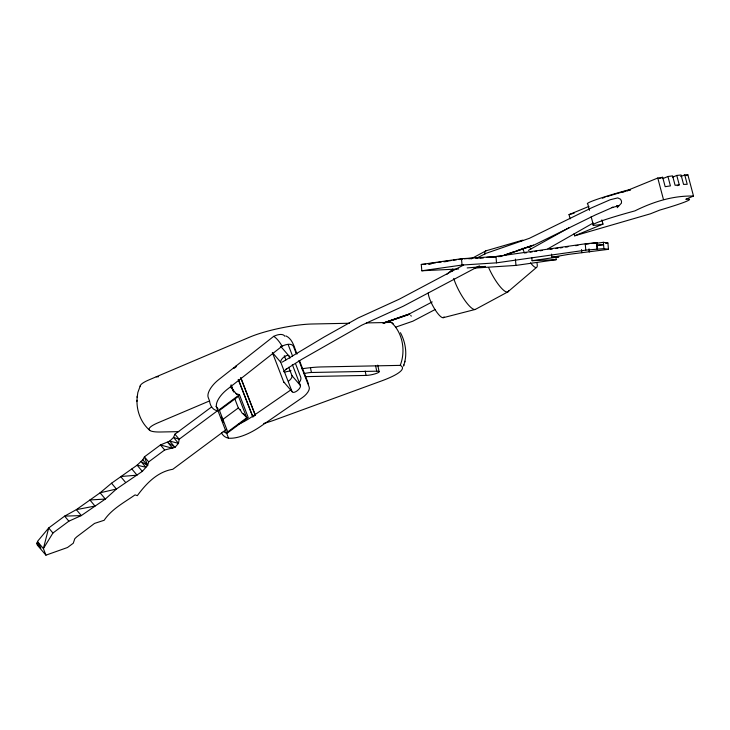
<?xml version="1.0" encoding="UTF-8"?>
<svg xmlns="http://www.w3.org/2000/svg" width="730" height="730" viewBox="0 0 730 730"><rect width="100%" height="100%" fill="white"/><g stroke="black" fill="none" stroke-linecap="round" stroke-linejoin="round"><path stroke-width="1.09" d="M149.741 430.326C141.173 422.98 136.683 411.483 136.994 400.296M137.158 397.339L137.842 392.494L140.315 385.686M136.948 401.354L137.204 396.308M404.602 362.5C407.203 352.544 405.26 341.695 400.451 332.707M403.9 364.872L403.562 366.059L404.94 361.277M226.19 429.614L172.809 469.28C157.26 471.836 146.201 483.634 137.313 495.643L135.059 494.885C124.328 502.441 111.599 509.084 104.162 520.271L94.544 523.41L76.814 536.796L74.825 538.676L73.265 543.23L67.498 547.509L45.926 555.165L43.389 548.577L52.943 533.01L68.866 521.174L81.322 515.572L105.339 499.055L116.417 489.036L142.314 471.379L147.624 465.484L148.674 461.889L164.67 449.999L174.99 447.353L178.494 443.347L179.179 439.223L217.704 410.598M263.74 423.464A42.121 7.638 -11.7 0 0 274.918 419.905L381.516 380.941A62.579 11.351 -11.7 0 0 400.223 365.374C405.825 351.112 402.887 332.907 391.316 322.414L366.433 322.916M211.636 406.92L174.935 434.186L173.521 437.434L169.734 441.093L160.427 444.962L144.43 456.852L142.806 459.763L137.112 465.183L111.535 483.223L100.092 492.805L76.34 509.649L64.623 516.137L48.691 527.972L37.431 541.487L40.916 548.075L36.5 542.919L37.376 545.182L45.926 555.165M447.025 274.215L452.755 269.023M283.714 371.46L286.899 368.641L286.096 369.216L301.937 359.242L361.751 325.188L403.161 306.272L479.464 265.848M617.178 207.712L621.449 203.132L621.495 201.06L620.518 199.208L617.762 197.894L610.134 199.755L591.711 207.767L529.369 238.327L485.76 253.429L476.699 258.183M536.459 267.481L507.752 291.945L475.33 309.42L443.356 317.659M284.855 336.256A17.794 7.884 -40.6 0 0 273.686 336.357L218.671 379.664A18.049 7.994 -40.6 0 0 208.223 397.467L209.209 400.013M296.088 353.165L293.633 346.786A17.794 7.884 -40.6 0 0 282.099 346.175L227.085 389.491A18.049 7.994 -40.6 0 0 216.646 407.285L228.545 438.183A47.131 20.869 -40.6 0 0 260.847 426.229L302.53 397.485A9.672 4.28 -40.6 0 0 309.191 387.165L298.953 360.602M223.188 431.403L226.738 433.492L248.246 417.524L239.458 394.711L217.951 410.689C212.886 410.634 209.957 405.369 209.537 400.87M222.02 420.06L238.327 407.942L234.786 398.753M246.74 417.77L227.724 431.895L219.456 410.442L238.473 396.317L246.74 417.77L243.236 413.673M291.307 389.601L252.434 416.41A47.131 20.869 -40.6 0 1 238.746 424.185M238.19 379.445L252.854 416.894L255.308 415.206L241.01 378.103M282.318 362.071L323.965 337.087L357.974 318.043L399.383 299.127L463.605 265.036M593.198 223.015L547.865 248.839M569.354 227.55L528.365 250.408M471.261 258.748L485.988 250.81L522.105 240.343M432.233 301.928L409.065 314.064L383.542 322.906M434.998 309.593L412.842 321.2L395.824 327.095M533.146 245.472L595.488 214.903L612.99 207.238L612.068 207.575L618.611 205.814L616.576 205.705M209.172 401.08L158.036 422.779A38.608 6.999 -11.7 0 0 160.837 431.996L178.814 431.64M685.963 175.647L687.888 174.835L693.5 196.041L685.817 199.281A49.923 2.911 -14.8 0 1 659.774 210.076L650.421 213.808L574.638 235.826L574.081 233.7M570.148 218.863L569.026 214.62L588.982 206.38M659.564 178.576L662.676 177.29L665.167 186.679L670.414 185.894L667.932 176.496L672.604 175.884L675.086 185.283L679.265 184.845L676.774 175.446L672.741 177.116M662.831 178.604L667.932 176.496M680.761 176.55L684.731 174.908L687.888 174.835M677.248 185.675L679.265 184.845M574.638 235.826L602.998 224.11A49.923 2.911 -14.8 0 1 634.881 210.888C653.231 201.79 672.868 195.576 693.5 196.041M662.676 177.29L657.776 178.02L629.269 189.681A49.923 2.911 -14.8 0 0 587.796 203.999L589.475 210.359M500.369 256.595L533.511 245.088M384.336 322.87L408.919 314.329M504.676 254.934L514.157 251.668M516.265 250.938L532.061 245.49M505.133 255.117L532.654 245.609M382.885 323.18L409.348 314.037M384.445 322.97L409.731 314.256M569.026 214.62L574.182 213.169M467.173 267.919L485.423 266.432L473.962 267.727M458.604 268.978L421.812 270.775L421.274 264.461L461.506 258.73L501.519 256.175M435.764 262.754L428.108 263.84L431.503 263.676M437.954 262.444L441.239 261.979M443.429 261.659L451.085 260.574M453.275 260.263L456.551 259.789M458.741 259.478L462.026 259.013M429.222 263.95L431.412 263.639M444.543 261.769L446.733 261.459M459.863 259.588L462.044 259.278M597.432 248.994L596.894 242.67L585.25 243.82L495.98 256.531L496.519 262.846L462.035 265.045L421.812 270.775M524.478 252.991L526.704 252.671M530.053 252.197L532.279 251.877M534.506 251.558L536.733 251.239M540.072 250.764L542.308 250.454M550.101 249.341L552.327 249.021M555.676 248.547L557.902 248.227M560.129 247.908L562.356 247.589M565.695 247.114L567.931 246.804M575.724 245.691L577.95 245.371M585.752 244.258L589.092 243.784M591.318 243.464L596.894 242.67M595.552 243.418L603.372 242.305L607.917 243.008L608.455 249.322L568.296 254.423L551.798 257.27L551.533 254.113M605.663 243.327L607.917 243.008M596.875 245.627L603.573 244.669L597.094 245.043M496.519 262.846L585.788 250.135L603.911 248.62L608.455 249.322M531.796 257.526L532.07 260.692L558.906 256.869L551.798 257.27M474.281 268.102L515.964 265.41L556.187 259.679L555.913 256.522M676.774 175.446L681.081 174.999L683.563 184.398L687.222 184.307L684.731 174.908M498.143 256.622L501.519 256.403M464.253 258.785L472.164 258.283M475.558 258.064L483.47 257.562M486.864 257.343L493.644 256.914L491.409 257.325M468.797 258.758L472.182 258.548M480.103 258.046L483.488 257.827M492.485 257.298L495.798 257.115M421.274 264.461L425.736 264.242M532.07 260.692L556.187 259.679M349.469 323.253L312.157 324.001A43.846 7.957 -11.7 0 0 249.633 337.16L149.121 379.819A38.608 6.999 -11.7 0 0 140.279 386.59M400.223 365.374L321.063 366.953A43.846 7.957 -11.7 0 0 301.818 368.805M303.926 373.651A7.884 1.433 -11.7 0 1 311.436 372.492L376.735 371.187A7.884 1.433 -11.7 0 1 376.99 373.194A7.884 1.433 -11.7 0 1 366.077 375.43L305.277 376.643M156.211 376.817L158.474 376.771M239.458 394.711L235.525 393.479M285.895 335.891C292.922 339.121 294.345 347.772 296.991 354.114M148.674 461.889L144.43 456.852L147.624 465.484L140.908 461.415L145.799 467.227L137.112 465.183L142.314 471.379M245.8 416.173L241.968 412.952L240.006 409.411M280.667 346.303L289.08 356.121L289.892 358.22M273.047 353.293L280.767 362.299L292.082 391.672A5.229 2.318 -40.6 0 0 297.11 390.842A5.229 2.318 -40.6 0 0 300.395 385.495L292.31 364.516M288.751 367.281L291.982 375.667L300.395 385.495M272.354 352.48L283.669 381.845L292.082 391.672M236.091 365.958L236.511 366.451L234.138 368.321L233.719 367.829M255.308 415.206L240.59 377.62M230.762 387.311L237.067 394.674M238.327 407.942L240.435 410.397M215.952 406.354L218.051 408.809M174.935 434.186L179.179 439.223L173.521 437.434L178.494 443.347L169.734 441.093L174.99 447.353L167.59 442.252L172.7 448.329L160.427 444.962L164.67 449.999M68.866 521.174L64.623 516.137L81.322 515.572L76.34 509.649L95 506.054L89.89 499.968L105.339 499.055L100.092 492.805L116.417 489.036L111.535 483.223M52.943 533.01L48.691 527.972L43.389 548.577L37.431 541.487M142.806 459.763L147.624 465.484M131.875 469.007L137.057 475.175L120.632 476.526L125.533 482.357M410.725 315.36L411.264 316.163M233.198 391.079L231.036 384.892L233.837 392.147M299.446 360.492L308.462 383.898M288.085 344.405L292.593 356.094M295.458 363.531L300.778 377.337A9.672 4.28 -40.6 0 1 298.816 383.213M284.298 355.738L285.923 359.936M238.61 379.938L252.854 416.894M221.4 417.186L223.389 422.369M657.776 178.02L663.387 199.226M601.876 219.867L602.998 224.11M591.163 216.719L593.408 225.205M377.757 365.119L379.125 371.725M375.594 365.675L376.735 371.187M365.164 371.023L366.077 375.43M310.515 368.084L311.436 372.492M603.372 242.305L603.911 248.62M596.574 242.688L597.113 249.012M589.037 248.893L589.311 252.051M585.25 243.82L585.788 250.135M581.555 249.56L581.819 252.717M515.426 259.095L515.964 265.41M461.506 258.73L462.035 265.045M602.35 198.177A43.353 2.528 -14.8 0 1 605.006 197.282M606.949 196.644A43.353 2.528 -14.8 0 1 610.079 195.658M611.046 195.357A43.353 2.528 -14.8 0 1 630.109 189.855M621.777 192.382A40.15 2.336 -14.8 0 1 624.989 191.461M627.189 190.849A40.15 2.336 -14.8 0 1 630.519 189.937M391.316 322.414A62.579 11.351 -11.7 0 1 393.342 324.138M284.226 372.2A43.846 7.957 -11.7 0 1 291.014 370.73M228.545 438.192A12.729 11.288 -59.2 0 1 221.446 432.936M273.686 336.348A12.866 3.887 58.4 0 1 282.108 346.175M280.767 362.299A5.229 2.318 -40.6 0 1 284.052 356.943A5.229 2.318 -40.6 0 1 289.08 356.121M291.982 375.667A5.229 2.318 -40.6 0 1 288.697 381.024M284.663 382.566A5.229 2.318 -40.6 0 1 283.669 381.845M536.869 262.545A15.357 3.769 61.7 0 1 530.491 262.8M523.994 251.713A15.357 3.769 61.7 0 1 522.616 248.3M521.43 241.155A15.357 3.769 61.7 0 1 523.273 240.453M529.286 246.685A15.357 3.769 61.7 0 1 530.856 249.085M475.33 309.42A23.278 5.721 61.7 0 1 464.599 300.021A23.278 5.721 61.7 0 1 453.704 278.431M452.317 271.076A23.278 5.721 61.7 0 1 452.554 269.516M444.032 316.847A15.357 3.769 61.7 0 1 435.646 310.533A15.357 3.769 61.7 0 1 428.191 293.022M508.773 290.713A23.278 5.721 61.7 0 1 488.854 268.047M484.757 254.597A23.278 5.721 61.7 0 1 485.988 250.81"/></g></svg>
